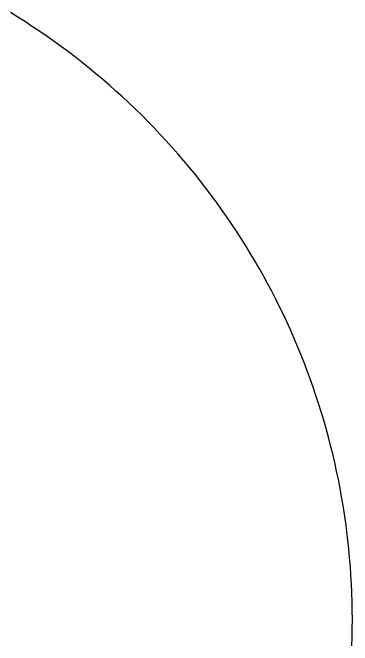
# Model space of a CAD drawing. Header units: metres. Extents: x -6.5 to 48.9, y 1.2 to 49.2.
# Drawn here: x 37.41 to 48.86, y 24.32 to 45.65 of the extents above; entities that cross this region are included whole.
import ezdxf

# ---------------------------------------------------------------- set-up
doc = ezdxf.new("R2010")
doc.units = ezdxf.units.M

msp = doc.modelspace()

# ---------------------------------------------------------------- linework, layer by layer
for points in [[(48.863011, 25.196613), (48.863011, 25.196613), (48.861142, 25.495357), (48.855543, 25.793686), (48.846227, 26.091568), (48.833207, 26.388974), (48.816496, 26.685872), (48.796107, 26.982231), (48.772053, 27.278021), (48.744346, 27.573209), (48.713, 27.867766), (48.678028, 28.161661), (48.639442, 28.454862), (48.597256, 28.747339), (48.551481, 29.039061), (48.502132, 29.329997), (48.449221, 29.620116), (48.392761, 29.909387), (48.332765, 30.197779), (48.269246, 30.485261), (48.202216, 30.771802), (48.131689, 31.057372), (48.057678, 31.34194), (47.980195, 31.625474), (47.899254, 31.907944), (47.814867, 32.189319), (47.727048, 32.469567), (47.635808, 32.748659), (47.541162, 33.026562), (47.443121, 33.303247), (47.3417, 33.578682), (47.23691, 33.852836), (47.128765, 34.125679), (47.017278, 34.397179), (46.902461, 34.667306), (46.784327, 34.936029), (46.662891, 35.203316), (46.538163, 35.469138), (46.410158, 35.733462), (46.278887, 35.996258), (46.144365, 36.257496), (46.006604, 36.517143), (45.865617, 36.77517), (45.721416, 37.031546), (45.574016, 37.286239), (45.423428, 37.539218), (45.269665, 37.790454), (45.112741, 38.039914), (44.952668, 38.287567), (44.78946, 38.533384), (44.623128, 38.777333), (44.453687, 39.019383), (44.281149, 39.259504), (44.105527, 39.497663), (43.926834, 39.733831), (43.745082, 39.967977), (43.560286, 40.200069), (43.372456, 40.430077), (43.181608, 40.657969), (42.987753, 40.883716), (42.790904, 41.107285), (42.591074, 41.328646), (42.388277, 41.547769), (42.182524, 41.764622), (41.97383, 41.979174), (41.762207, 42.191394), (41.762207, 42.191394), (41.548844, 42.400115), (41.333162, 42.605942), (41.115192, 42.808865), (40.894964, 43.008871), (40.67251, 43.205946), (40.447859, 43.400078), (40.221043, 43.591255), (39.992092, 43.779464), (39.761038, 43.964692), (39.52791, 44.146926), (39.29274, 44.326155), (39.055559, 44.502365), (38.816396, 44.675544), (38.575284, 44.845679), (38.332252, 45.012757), (38.087332, 45.176767), (37.840553, 45.337694), (37.591948, 45.495527), (37.341546, 45.650253)], [(48.846227, 24.301657), (48.855543, 24.59954), (48.861142, 24.897868), (48.863011, 25.196613)]]:
    msp.add_lwpolyline(points)

doc.saveas('drawing.dxf')
